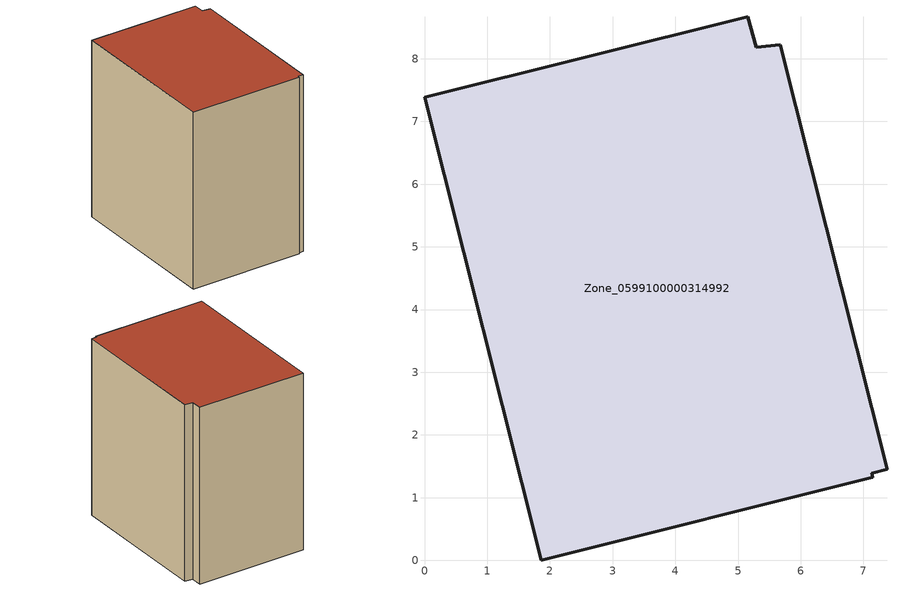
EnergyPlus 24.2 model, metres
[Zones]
Zone_0599100000314992
 floor ground (C_G): 5.29,8.18 5.68,8.22 7.38,1.45 7.13,1.39 7.15,1.33 1.86,0 0,7.39 5.16,8.67 z0
 wall outside (C_F): 5.68,8.22 5.29,8.18 5.16,8.67 0,7.39 1.86,0 7.15,1.33 7.13,1.39 7.38,1.45 5.68,8.22 z0:8.61
 roof outside (C_R): 7.13,1.39 7.38,1.45 5.68,8.22 5.29,8.18 5.16,8.67 0,7.39 1.86,0 7.15,1.33 z8.61
[BUILDING]
Pand.0599100000314992: North Axis=0; Terrain=City; Loads Convergence Tolerance Value=0.04; Temperature Convergence Tolerance Value=0.4; Solar Distribution=FullExterior; Maximum Number of Warmup Days=25; Minimum Number of Warmup Days=1
[Site:Location]
Rotterdam.The.Hague.AP_ZH_NLD Design_Conditions: Latitude=51.96; Longitude=4.45; Time Zone=1; Elevation=-4.5
[SITE:GROUNDTEMPERATURE:BUILDINGSURFACE]
18, 18, 18, 18, 18, 18, 18, 18, 18, 18, 18, 18
[MATERIAL] Thermal Absorptance=0.9; Solar Absorptance=0.7; Visible Absorptance=0.7
Name | Roughness | Thickness | Conductivity | Density | Specific Heat
G.TC.1975-1991 | MediumSmooth | 0.15 | 0.288461 | 540 | 1210
F.TC.1975-1991 | Rough | 0.3 | 0.230769 | 1920 | 840
R.TC.1975-1991 | MediumRough | 0.2 | 0.153846 | 1500 | 1000
[CONSTRUCTION]
C_G: G.TC.1975-1991
C_F: F.TC.1975-1991
C_R: R.TC.1975-1991
[ZONE]
Zone_0599100000314992: Type=1; Multiplier=1; Ceiling Height=Autocalculate; Volume=Autocalculate; Floor Area=autocalculate; Part of Total Floor Area=Yes
[ZONEINFILTRATION:DESIGNFLOWRATE]
Infil_Zone_0599100000314992: Zone or ZoneList or Space or SpaceList=Zone_0599100000314992; Schedule=AlwaysOn; Design Flow Rate Calculation Method=Flow/Area; Flow Rate per Floor Area=0.003; Constant Term Coefficient=1; Temperature Term Coefficient=0; Velocity Term Coefficient=0; Velocity Squared Term Coefficient=0
[HVACTEMPLATE:ZONE:IDEALLOADSAIRSYSTEM]
Zone_0599100000314992: Maximum Heating Supply Air Temperature=50; Minimum Cooling Supply Air Temperature=13; Maximum Heating Supply Air Humidity Ratio=0.0156; Minimum Cooling Supply Air Humidity Ratio=0.0077; Heating Limit=NoLimit; Cooling Limit=NoLimit; Dehumidification Control Type=ConstantSensibleHeatRatio; Cooling Sensible Heat Ratio=0.7; Dehumidification Setpoint=60; Humidification Control Type=None; Humidification Setpoint=30; Outdoor Air Method=None; Outdoor Air Flow Rate per Person=0.00944; Outdoor Air Flow Rate per Zone Floor Area=0; Outdoor Air Flow Rate per Zone=0; Demand Controlled Ventilation Type=None; Outdoor Air Economizer Type=NoEconomizer; Heat Recovery Type=None; Sensible Heat Recovery Effectiveness=0.7; Latent Heat Recovery Effectiveness=0.65
[ZONECONTROL:THERMOSTAT]
ThermostatControl_Zone_0599100000314992: Zone or ZoneList=Zone_0599100000314992; Control Type Schedule=DualSetpointControlType; Control 1=Thermostat_Zone_0599100000314992; Temperature Difference Between Cutout And Setpoint=0
[THERMOSTATSETPOINT:DUALSETPOINT]
Thermostat_Zone_0599100000314992: Heating Setpoint Temperature Schedule=HeatingSetpoint_Zone_0599100000314992; Cooling Setpoint Temperature Schedule=CoolingSetpoint_Zone_0599100000314992
[SCHEDULE:COMPACT]
HeatingSetpoint_Zone_0599100000314992: Through: 12/31, For: AllDays, Until: 24:00, 21
CoolingSetpoint_Zone_0599100000314992: Through: 12/31, For: AllDays, Until: 24:00, 24
DualSetpointControlType: Through: 12/31, For: AllDays, Until: 24:00, 4
AlwaysOn: Through: 12/31, For: AllDays, Until: 24:00, 1
